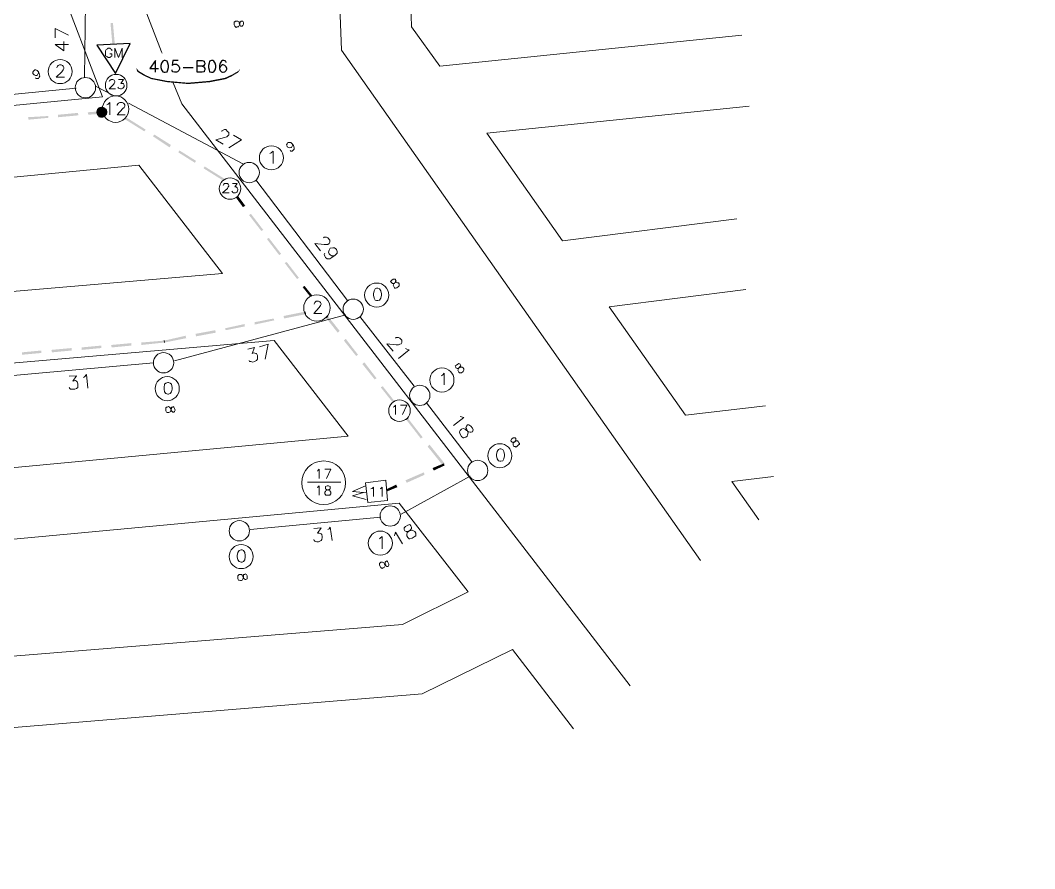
# Model space of a CAD drawing. Header units: millimetres. Extents: x -5 to 817, y 96 to 1062.
# Drawn here: x 269.2 to 405, y 181.3 to 295 of the extents above; entities that cross this region are included whole.
import ezdxf

# ---------------------------------------------------------------- set-up
doc = ezdxf.new("R2010")
doc.units = ezdxf.units.MM
for name, color, linetype, true_color in [('PDF_AERIAL', 8, 'Continuous', 0x808080), ('PDF_FEED', 11, 'Continuous', 0xff7f7f), ('PDF_HCOUNT', 8, 'Continuous', 0x808080), ('PDF_LINEEXT', 73, 'Continuous', 0xa5dd6e), ('PDF_POLENUMBER', 8, 'Continuous', 0x808080), ('PDF_RDBKGRD', 8, 'Continuous', 0x808080), ('PDF_STRAND', 8, 'Continuous', 0x808080)]:
    doc.layers.add(name, color=color, linetype=linetype, true_color=true_color)

msp = doc.modelspace()

# ---------------------------------------------------------------- linework, layer by layer
at = {"layer": 'PDF_AERIAL', "lineweight": 9}
for points in [[(277.83, 287.35), (278.07, 307.22)], [(275.68, 292.96), (273.87, 293.86), (273.87, 292.63)], [(275.68, 291.72), (273.87, 291.72), (275.02, 290.89), (275.02, 292.13)], [(276.67, 285.86), (250.29, 283.31)], [(281.7, 284.88), (279.39, 286.11)], [(299.1, 275.72), (283.68, 283.89)], [(296.21, 280.09), (296.21, 280.18), (296.38, 280.26), (296.54, 280.34), (296.71, 280.34), (296.95, 280.09), (297.12, 279.93), (297.12, 279.85), (297.12, 279.6), (297.04, 279.52), (296.87, 279.35), (296.54, 279.27), (295.39, 278.94), (296.38, 278.36)], [(297.12, 277.87), (298.85, 278.94), (297.78, 279.6)], [(313.03, 257.42), (300.75, 273.58)], [(309.82, 265.83), (309.9, 265.91), (310.06, 265.91), (310.23, 265.91), (310.39, 265.83), (310.64, 265.5), (310.64, 265.34), (310.64, 265.25), (310.56, 265.09), (310.39, 264.92), (310.23, 264.92), (309.9, 264.92), (308.66, 265.09), (309.4, 264.1)], [(311.38, 263.52), (311.13, 263.44), (310.89, 263.44), (310.64, 263.6), (310.56, 263.69), (310.48, 263.93), (310.56, 264.18), (310.72, 264.43), (311.05, 264.51), (311.3, 264.51), (311.46, 264.35), (311.55, 264.26), (311.63, 264.02), (311.63, 263.77), (311.38, 263.52), (311.05, 263.27), (310.64, 263.03), (310.31, 263.03), (310.06, 263.19), (309.98, 263.36), (309.9, 263.6), (309.98, 263.77)], [(289.86, 249.34), (312.78, 255.52)], [(314.68, 255.28), (321.94, 245.96)], [(301.98, 249.59), (302.4, 251.57), (301.24, 251.24)], [(319.46, 252.39), (319.54, 252.47), (319.79, 252.47), (319.87, 252.47), (320.04, 252.39), (320.29, 252.14), (320.29, 251.98), (320.29, 251.81), (320.2, 251.65), (320.04, 251.57), (319.87, 251.48), (319.54, 251.48), (318.31, 251.65), (319.13, 250.66)], [(299.67, 250.91), (300.58, 251.15), (300.25, 250.33), (300.5, 250.41), (300.75, 250.33), (300.83, 250.33), (300.99, 250.08), (300.99, 249.92), (300.99, 249.59), (300.83, 249.42), (300.58, 249.26), (300.33, 249.18), (300.09, 249.26), (299.92, 249.26), (299.84, 249.42)], [(320.78, 250.99), (320.95, 250.91), (321.28, 250.82), (319.87, 249.67)], [(265.21, 247.11), (287.06, 249.09)], [(275.76, 247.28), (276.75, 247.36), (276.26, 246.62), (276.59, 246.7), (276.75, 246.62), (276.84, 246.54), (276.92, 246.29), (276.92, 246.13), (276.92, 245.8), (276.75, 245.63), (276.51, 245.55), (276.26, 245.55), (275.93, 245.55), (275.85, 245.63), (275.76, 245.8)], [(277.66, 247.11), (277.83, 247.2), (278.07, 247.53), (278.24, 245.71)], [(323.58, 243.73), (329.69, 235.82)], [(328.12, 241.92), (328.28, 241.84), (328.61, 241.76), (327.21, 240.68)], [(329.44, 233.92), (320.2, 228.81)], [(317.48, 228.4), (300, 226.75)], [(308.5, 226.91), (309.49, 227), (308.99, 226.26), (309.24, 226.26), (309.49, 226.17), (309.57, 226.09), (309.65, 225.84), (309.65, 225.68), (309.57, 225.43), (309.49, 225.27), (309.16, 225.1), (308.91, 225.1), (308.66, 225.18), (308.58, 225.27), (308.5, 225.43)], [(310.39, 226.75), (310.56, 226.83), (310.72, 227.08), (310.97, 225.27)], [(319.3, 225.93), (319.38, 226.09), (319.46, 226.42), (320.37, 224.85)]]:
    msp.add_lwpolyline(points, dxfattribs=at)
for points in [[(329.52, 240.6), (329.27, 240.77), (329.11, 240.77), (328.94, 240.6), (328.86, 240.44), (328.94, 240.27), (329.11, 239.94), (329.19, 239.69), (329.11, 239.45), (329.03, 239.28), (328.86, 239.12), (328.61, 239.03), (328.53, 239.03), (328.28, 239.2), (328.12, 239.53), (328.04, 239.78), (328.04, 239.86), (328.12, 240.02), (328.28, 240.19), (328.53, 240.27), (328.78, 240.19), (328.94, 240.02), (329.27, 239.86), (329.44, 239.78), (329.6, 239.78), (329.77, 239.86), (329.85, 240.11), (329.77, 240.35)], [(320.78, 227.16), (320.62, 227), (320.62, 226.75), (320.7, 226.59), (320.86, 226.5), (321.03, 226.5), (321.36, 226.59), (321.69, 226.67), (321.85, 226.59), (322.02, 226.5), (322.18, 226.26), (322.18, 226.01), (322.18, 225.93), (321.94, 225.76), (321.69, 225.6), (321.36, 225.51), (321.28, 225.51), (321.11, 225.68), (320.95, 225.93), (320.95, 226.09), (321.03, 226.34), (321.19, 226.5), (321.52, 226.75), (321.61, 226.91), (321.61, 227.08), (321.52, 227.24), (321.36, 227.41), (321.11, 227.33)]]:
    msp.add_lwpolyline(points, close=True, dxfattribs=at)
at = {"layer": 'PDF_FEED', "color": 7, "lineweight": 9}
for points in [[(281.45, 290.89), (281.45, 291.06), (281.29, 291.14), (281.21, 291.22), (280.96, 291.22), (280.88, 291.14), (280.71, 291.06), (280.63, 290.89), (280.63, 290.73), (280.63, 290.48), (280.63, 290.23), (280.71, 290.15), (280.88, 290.07), (280.96, 289.99), (281.21, 289.99), (281.29, 290.07), (281.45, 290.15), (281.45, 290.23), (281.45, 290.48), (281.21, 290.48)], [(281.87, 289.99), (281.87, 291.22), (282.36, 289.99), (282.86, 291.22), (282.86, 289.99)], [(281.12, 286.77), (281.21, 286.94), (281.29, 286.94), (281.37, 287.02), (281.62, 287.02), (281.78, 286.94), (281.87, 286.77), (281.87, 286.69), (281.78, 286.52), (281.7, 286.36), (281.12, 285.78), (281.95, 285.78)], [(282.36, 287.02), (283.02, 287.02), (282.69, 286.52), (282.86, 286.52), (283.02, 286.52), (283.02, 286.44), (283.1, 286.28), (283.1, 286.11), (283.02, 285.95), (282.94, 285.86), (282.77, 285.78), (282.61, 285.78), (282.36, 285.86), (282.28, 286.03)], [(296.38, 272.84), (296.46, 273), (296.54, 273.09), (296.62, 273.09), (296.87, 273.09), (296.95, 273.09), (297.04, 273), (297.12, 272.84), (297.12, 272.76), (297.04, 272.67), (296.95, 272.43), (296.29, 271.85), (297.2, 271.85)], [(297.61, 273.09), (298.27, 273.09), (297.94, 272.67), (298.11, 272.67), (298.19, 272.59), (298.27, 272.51), (298.36, 272.34), (298.36, 272.26), (298.27, 272.01), (298.19, 271.93), (298.03, 271.85), (297.78, 271.85), (297.61, 271.93), (297.61, 272.01), (297.53, 272.1)], [(319.13, 243.16), (319.3, 243.24), (319.46, 243.4), (319.46, 242.17)], [(320.37, 242.17), (320.95, 243.4), (320.12, 243.4)], [(308.99, 234.58), (309.07, 234.66), (309.24, 234.83), (309.24, 233.59)], [(310.23, 233.59), (310.81, 234.83), (309.98, 234.83)], [(308.99, 232.36), (309.07, 232.44), (309.24, 232.6), (309.24, 231.37)], [(316.16, 232.19), (316.33, 232.27), (316.49, 232.44), (316.49, 231.2)], [(317.4, 232.19), (317.48, 232.27), (317.65, 232.44), (317.65, 231.2)]]:
    msp.add_lwpolyline(points, dxfattribs=at)
at = {"layer": 'PDF_FEED', "lineweight": 20}
for points in [[(281.54, 287.76), (281.54, 287.76)], [(283.43, 286.94), (283.43, 286.94)], [(280.71, 285.86), (280.71, 285.86)], [(280.79, 283.64), (280.96, 283.72), (281.21, 283.97), (281.21, 282.32)], [(282.2, 283.56), (282.2, 283.64), (282.28, 283.8), (282.36, 283.89), (282.53, 283.97), (282.86, 283.97), (283.02, 283.89), (283.1, 283.8), (283.19, 283.64), (283.19, 283.47), (283.1, 283.31), (282.94, 283.14), (282.2, 282.32), (283.27, 282.32)], [(282.61, 285.04), (282.61, 285.04)], [(296.46, 273.66), (296.46, 273.66)], [(298.52, 273.33), (298.52, 273.33)], [(296.21, 271.6), (296.21, 271.6)], [(298.27, 271.27), (298.27, 271.27)], [(308.58, 256.93), (308.58, 257.01), (308.66, 257.17), (308.74, 257.26), (308.83, 257.34), (309.16, 257.34), (309.32, 257.26), (309.4, 257.17), (309.49, 257.01), (309.49, 256.93), (309.4, 256.76), (309.24, 256.51), (308.5, 255.69), (309.57, 255.69)], [(319.13, 243.9), (319.13, 243.9)], [(321.19, 243.65), (321.19, 243.65)], [(318.88, 241.84), (318.88, 241.84)], [(320.95, 241.59), (320.95, 241.59)], [(307.67, 233.1), (312.12, 233.1)], [(315.42, 232.6), (313.69, 231.86), (315.17, 231.7), (313.69, 231.28), (315.5, 230.79)], [(316.74, 233.18), (316.74, 233.18)], [(315.17, 231.7), (315.5, 231.78)], [(315.59, 231.7), (315.59, 231.7)], [(318.23, 231.94), (318.23, 231.94)], [(317.07, 230.54), (317.07, 230.54)]]:
    msp.add_lwpolyline(points, dxfattribs=at)
at = {"layer": 'PDF_FEED', "lineweight": 0}
for points in [[(280.3, 282.81), (280.3, 282.48)], [(283.19, 281.74), (283.35, 281.99)], [(308.25, 258.16), (308, 258)], [(307.34, 255.94), (307.42, 255.61)], [(310.15, 255.11), (310.39, 255.36)], [(288.46, 252.06), (288.54, 251.81)], [(320.86, 241.51), (321.11, 241.67)], [(325.81, 235.57), (325.98, 235.32)]]:
    msp.add_lwpolyline(points, dxfattribs=at)
at = {"layer": 'PDF_FEED', "color": 7, "lineweight": 9}
msp.add_lwpolyline([(310.31, 232.6), (310.06, 232.52), (310.06, 232.44), (310.06, 232.27), (310.06, 232.19), (310.23, 232.11), (310.48, 232.03), (310.64, 232.03), (310.72, 231.86), (310.81, 231.78), (310.81, 231.53), (310.72, 231.45), (310.72, 231.37), (310.48, 231.37), (310.31, 231.37), (310.06, 231.37), (310.06, 231.45), (309.98, 231.53), (309.98, 231.78), (310.06, 231.86), (310.15, 232.03), (310.31, 232.03), (310.56, 232.11), (310.72, 232.19), (310.72, 232.27), (310.72, 232.44), (310.72, 232.52), (310.48, 232.6)], close=True, dxfattribs=at)
at = {"layer": 'PDF_FEED', "lineweight": 20}
msp.add_lwpolyline([(315.42, 233.02), (315.75, 230.38), (318.39, 230.63), (318.14, 233.35)], close=True, dxfattribs=at)
for centre, radius in [((282.05, 286.28), 1.44), ((281.97, 283.07), 1.77), ((297.3, 272.43), 1.44), ((308.93, 256.44), 1.77), ((319.98, 242.67), 1.44), ((309.84, 233.02), 2.93)]:
    msp.add_circle(centre, radius, dxfattribs=at)
at = {"layer": 'PDF_FEED', "transparency": 33554559}
for points in [[(281.54, 291.72), (281.87, 291.72), (281.29, 294.6)], [(281.87, 291.72), (281.29, 294.6), (281.62, 294.6)], [(274.28, 282.32), (274.28, 281.99), (276.92, 282.57)], [(274.28, 281.99), (276.92, 282.57), (277, 282.24)], [(278.24, 282.65), (278.32, 282.32), (280.3, 282.81)], [(278.32, 282.32), (280.3, 282.81), (280.3, 282.48)], [(280.13, 282.65), (279.48, 283.06), (279.39, 282.65)], [(279.39, 282.65), (279.48, 282.32), (280.13, 282.65)], [(279.72, 283.31), (280.13, 282.65), (279.48, 283.06)], [(279.48, 282.32), (280.13, 282.65), (279.72, 281.99)], [(280.13, 283.39), (279.72, 283.31), (280.13, 282.65)], [(280.13, 282.65), (279.72, 281.99), (280.13, 281.91)], [(280.13, 282.65), (280.46, 283.31), (280.13, 283.39)], [(280.79, 283.06), (280.13, 282.65), (280.46, 283.31)], [(280.88, 282.65), (280.79, 283.06), (280.13, 282.65)], [(280.13, 281.91), (280.46, 281.99), (280.13, 282.65)], [(280.46, 281.99), (280.13, 282.65), (280.79, 282.32)], [(280.13, 282.65), (280.79, 282.32), (280.88, 282.65)], [(270.24, 281.99), (270.32, 281.66), (272.96, 282.15)], [(270.32, 281.66), (272.96, 282.15), (272.96, 281.91)], [(285.99, 280.34), (283.19, 281.74), (283.35, 281.99)], [(285.82, 280.09), (285.99, 280.34), (283.19, 281.74)], [(289.37, 278.28), (286.98, 279.43), (287.14, 279.68)], [(289.2, 277.95), (289.37, 278.28), (286.98, 279.43)], [(292.75, 276.14), (290.36, 277.29), (290.52, 277.54)], [(292.58, 275.89), (292.75, 276.14), (290.36, 277.29)], [(296.54, 273.75), (293.74, 275.15), (293.9, 275.39)], [(296.38, 273.5), (296.54, 273.75), (293.74, 275.15)], [(298.36, 271.44), (298.11, 271.19), (299.34, 270.12)], [(298.11, 271.19), (299.34, 270.12), (299.02, 269.95)], [(300.09, 269.05), (299.84, 268.88), (301.74, 266.9)], [(299.84, 268.88), (301.74, 266.9), (301.49, 266.74)], [(302.48, 265.83), (302.23, 265.67), (304.13, 263.69)], [(302.23, 265.67), (304.13, 263.69), (303.88, 263.52)], [(304.87, 262.61), (304.62, 262.45), (306.52, 260.47)], [(304.62, 262.45), (306.52, 260.47), (306.27, 260.31)], [(307.26, 259.4), (307.01, 259.23), (308.25, 258.16)], [(307.01, 259.23), (308.25, 258.16), (308, 258)], [(304.46, 255.36), (304.54, 255.03), (307.34, 255.94)], [(304.54, 255.03), (307.34, 255.94), (307.42, 255.61)], [(311.96, 253.38), (310.15, 255.11), (310.39, 255.36)], [(296.62, 253.71), (296.71, 253.46), (299.26, 254.29)], [(296.71, 253.46), (299.26, 254.29), (299.26, 253.96)], [(300.58, 254.53), (300.58, 254.21), (303.14, 255.03)], [(300.58, 254.21), (303.14, 255.03), (303.22, 254.78)], [(311.71, 253.13), (311.96, 253.38), (310.15, 255.11)], [(288.46, 252.06), (288.54, 251.81), (291.35, 252.72)], [(288.54, 251.81), (291.35, 252.72), (291.43, 252.39)], [(292.67, 252.97), (292.75, 252.64), (295.31, 253.46)], [(292.75, 252.64), (295.31, 253.46), (295.39, 253.13)], [(277.41, 251.15), (277.41, 250.82), (280.05, 251.4)], [(277.41, 250.82), (280.05, 251.4), (280.05, 251.07)], [(281.37, 251.48), (281.45, 251.15), (284.09, 251.73)], [(281.45, 251.15), (284.09, 251.73), (284.09, 251.4)], [(285.41, 251.81), (285.41, 251.48), (288.46, 252.06)], [(285.41, 251.48), (288.46, 252.06), (288.54, 251.81)], [(314.43, 250.17), (312.54, 252.06), (312.78, 252.31)], [(314.19, 250), (314.43, 250.17), (312.54, 252.06)], [(269.42, 250.49), (269.42, 250.17), (272.05, 250.74)], [(269.42, 250.17), (272.05, 250.74), (272.05, 250.41)], [(273.37, 250.82), (273.46, 250.49), (276.09, 251.07)], [(273.46, 250.49), (276.09, 251.07), (276.09, 250.74)], [(316.91, 247.03), (315.01, 248.93), (315.26, 249.18)], [(316.66, 246.87), (316.91, 247.03), (315.01, 248.93)], [(319.3, 243.98), (317.48, 245.8), (317.73, 245.96)], [(319.05, 243.82), (319.3, 243.98), (317.48, 245.8)], [(323.09, 239.12), (320.86, 241.51), (321.11, 241.67)], [(322.84, 238.95), (323.09, 239.12), (320.86, 241.51)], [(326.06, 235.57), (323.75, 237.88), (324, 238.13)], [(325.81, 235.32), (326.06, 235.57), (323.75, 237.88)], [(324.41, 234.99), (324.57, 234.66), (325.81, 235.57)], [(324.57, 234.66), (325.81, 235.57), (325.98, 235.32)], [(320.78, 233.35), (320.95, 233.02), (323.25, 234.42)], [(320.95, 233.02), (323.25, 234.42), (323.34, 234.09)], [(318.14, 232.11), (318.31, 231.86), (319.54, 232.77)], [(318.31, 231.86), (319.54, 232.77), (319.71, 232.44)]]:
    msp.add_solid(points, dxfattribs=at)
at = {"layer": 'PDF_HCOUNT', "lineweight": 9}
for points in [[(274.12, 288.59), (274.12, 288.67), (274.2, 288.83), (274.28, 288.92), (274.45, 289), (274.69, 289), (274.86, 288.92), (274.94, 288.83), (275.02, 288.67), (275.02, 288.5), (274.94, 288.34), (274.78, 288.09), (274.03, 287.35), (275.11, 287.35)], [(302.64, 277.13), (302.81, 277.21), (303.06, 277.46), (303.06, 275.81)], [(325.56, 247.36), (325.73, 247.44), (325.98, 247.69), (325.98, 246.13)], [(317.32, 225.51), (317.4, 225.6), (317.65, 225.84), (317.65, 224.19)]]:
    msp.add_lwpolyline(points, dxfattribs=at)
for points in [[(316.91, 259.07), (316.74, 258.99), (316.58, 258.74), (316.49, 258.33), (316.49, 258.16), (316.58, 257.75), (316.74, 257.5), (316.91, 257.42), (317.07, 257.42), (317.32, 257.5), (317.48, 257.75), (317.57, 258.16), (317.57, 258.33), (317.48, 258.74), (317.32, 258.99), (317.07, 259.07)], [(288.96, 246.45), (288.71, 246.37), (288.54, 246.21), (288.46, 245.8), (288.46, 245.55), (288.54, 245.22), (288.71, 244.97), (288.96, 244.89), (289.04, 244.89), (289.29, 244.97), (289.45, 245.22), (289.53, 245.55), (289.53, 245.8), (289.45, 246.21), (289.29, 246.37), (289.04, 246.45)], [(333.4, 237.55), (333.23, 237.47), (333.07, 237.22), (332.98, 236.81), (332.98, 236.64), (333.07, 236.23), (333.23, 235.98), (333.4, 235.9), (333.56, 235.9), (333.81, 235.98), (333.97, 236.23), (334.06, 236.64), (334.06, 236.81), (333.97, 237.22), (333.81, 237.47), (333.56, 237.55)], [(298.77, 224.03), (298.52, 223.95), (298.36, 223.7), (298.27, 223.29), (298.27, 223.12), (298.36, 222.71), (298.52, 222.46), (298.77, 222.38), (298.93, 222.38), (299.1, 222.46), (299.26, 222.71), (299.34, 223.12), (299.34, 223.29), (299.26, 223.7), (299.1, 223.95), (298.93, 224.03)]]:
    msp.add_lwpolyline(points, close=True, dxfattribs=at)
for centre in [(274.55, 288.1), (302.83, 276.55), (316.93, 258.17), (288.89, 245.63), (325.67, 246.79), (333.42, 236.65), (317.42, 224.94), (298.79, 223.13)]:
    msp.add_circle(centre, 1.61, dxfattribs=at)
at = {"layer": 'PDF_LINEEXT', "lineweight": 25}
for points in [[(283.93, 291.88), (279.48, 291.64), (281.95, 287.84)], [(288.46, 289.57), (288.3, 289.49), (288.13, 289.25), (288.05, 288.92), (288.05, 288.67), (288.13, 288.34), (288.3, 288.09), (288.46, 288.01), (288.63, 288.01), (288.87, 288.09), (288.96, 288.34), (289.04, 288.67), (289.04, 288.92), (288.96, 289.25), (288.87, 289.49), (288.63, 289.57)], [(294.81, 289.57), (294.56, 289.49), (294.48, 289.25), (294.4, 288.92), (294.4, 288.67), (294.48, 288.34), (294.56, 288.09), (294.81, 288.01), (294.98, 288.01), (295.14, 288.09), (295.31, 288.34), (295.39, 288.67), (295.39, 288.92), (295.31, 289.25), (295.14, 289.49), (294.98, 289.57)]]:
    msp.add_lwpolyline(points, close=True, dxfattribs=at)
at = {"layer": 'PDF_LINEEXT', "lineweight": 0}
msp.add_lwpolyline([(284.79, 288.38, 0.184, 0.184, 0), (285.04, 288.09, 0.184, 0.184, 0), (285.86, 287.6, 0.162, 0.162, 0), (286.77, 287.18, 0.164, 0.164, 0), (288.87, 286.77, 0.164, 0.164, 0), (291.68, 286.52, 0.177, 0.177, 0), (294.56, 286.77, 0.184, 0.184, 0), (296.67, 287.18, 0.184, 0.184, 0), (297.57, 287.6, 0.162, 0.162, 0), (298.4, 288.09, 0.0808, 0.0808, 0), (298.6, 288.38, 0, 0, 0), (298.69, 288.75, 0, 0, 0), (298.6, 289.16, 0, 0, 0), (298.4, 289.45, 0, 0, 0), (297.57, 289.99, 0, 0, 0), (296.67, 290.36, 0, 0, 0), (294.56, 290.81, 0, 0, 0), (291.68, 291.02, 0, 0, 0), (288.87, 290.81, 0, 0, 0), (286.77, 290.36, 0, 0, 0), (285.86, 289.99, 0, 0, 0), (285.04, 289.45, 0, 0, 0), (284.79, 289.16, 0, 0, 0), (284.71, 288.75, 0, 0, 0)], format="xyseb", close=True, dxfattribs=at)
at = {"layer": 'PDF_LINEEXT', "lineweight": 25}
for points in [[(287.31, 288.01), (287.31, 289.57), (286.57, 288.5), (287.72, 288.5)], [(290.36, 289.57), (289.62, 289.57), (289.53, 288.92), (289.62, 289), (289.86, 289.08), (290.11, 289.08), (290.28, 289), (290.44, 288.83), (290.52, 288.59), (290.52, 288.42), (290.44, 288.26), (290.28, 288.09), (290.11, 288.01), (289.86, 288.01), (289.62, 288.09), (289.53, 288.17), (289.53, 288.34)], [(293.57, 288.83), (293.82, 288.75), (293.82, 288.67), (293.9, 288.5), (293.9, 288.34), (293.82, 288.17), (293.82, 288.09), (293.57, 288.01), (292.91, 288.01), (292.91, 289.57), (293.57, 289.57), (293.82, 289.49), (293.82, 289.41), (293.9, 289.25), (293.9, 289.08), (293.82, 289), (293.82, 288.92), (293.57, 288.83), (292.91, 288.83)], [(296.79, 289.33), (296.71, 289.49), (296.46, 289.57), (296.29, 289.57), (296.13, 289.49), (295.96, 289.25), (295.88, 288.92), (295.88, 288.5), (295.96, 288.26), (296.13, 288.09), (296.29, 288.01), (296.38, 288.01), (296.62, 288.09), (296.79, 288.26), (296.87, 288.42), (296.87, 288.5), (296.79, 288.75), (296.62, 288.92), (296.38, 289), (296.29, 289), (296.13, 288.92), (295.96, 288.75), (295.88, 288.5)], [(291.02, 288.67), (292.34, 288.67)]]:
    msp.add_lwpolyline(points, dxfattribs=at)
at = {"layer": 'PDF_POLENUMBER', "lineweight": 9}
for points in [[(299.1, 294.69), (299.02, 294.85), (298.85, 294.85), (298.77, 294.85), (298.69, 294.77), (298.6, 294.69), (298.6, 294.44), (298.52, 294.27), (298.44, 294.11), (298.27, 294.11), (298.11, 294.03), (298.03, 294.11), (297.94, 294.19), (297.86, 294.36), (297.86, 294.52), (297.86, 294.77), (297.94, 294.77), (298.03, 294.85), (298.19, 294.85), (298.36, 294.85), (298.52, 294.77), (298.52, 294.6), (298.6, 294.36), (298.69, 294.19), (298.85, 294.19), (298.93, 294.19), (299.02, 294.27), (299.1, 294.44)], [(318.97, 260.14), (318.8, 259.98), (318.88, 259.89), (318.97, 259.81), (319.05, 259.73), (319.13, 259.73), (319.38, 259.81), (319.54, 259.89), (319.71, 259.81), (319.87, 259.81), (319.96, 259.65), (319.96, 259.48), (319.96, 259.4), (319.87, 259.32), (319.63, 259.15), (319.46, 259.07), (319.38, 259.07), (319.3, 259.15), (319.21, 259.32), (319.13, 259.48), (319.21, 259.65), (319.3, 259.73), (319.46, 259.98), (319.54, 260.06), (319.46, 260.14), (319.46, 260.31), (319.3, 260.31), (319.13, 260.31)], [(327.62, 248.76), (327.46, 248.68), (327.54, 248.52), (327.54, 248.43), (327.71, 248.35), (327.79, 248.35), (328.04, 248.43), (328.2, 248.52), (328.37, 248.52), (328.53, 248.43), (328.61, 248.27), (328.61, 248.19), (328.61, 248.1), (328.53, 247.94), (328.28, 247.77), (328.12, 247.77), (328.04, 247.77), (327.95, 247.86), (327.87, 247.94), (327.79, 248.1), (327.87, 248.27), (327.95, 248.43), (328.12, 248.6), (328.2, 248.68), (328.12, 248.85), (328.12, 248.93), (327.95, 249.01), (327.79, 248.93)], [(289.86, 242.99), (289.78, 243.16), (289.7, 243.24), (289.62, 243.16), (289.45, 243.16), (289.45, 242.99), (289.37, 242.74), (289.37, 242.58), (289.2, 242.5), (289.12, 242.42), (288.96, 242.42), (288.87, 242.42), (288.79, 242.5), (288.71, 242.66), (288.71, 242.91), (288.71, 243.07), (288.79, 243.16), (288.87, 243.16), (289.04, 243.24), (289.2, 243.16), (289.29, 243.07), (289.37, 242.91), (289.45, 242.66), (289.53, 242.58), (289.62, 242.5), (289.78, 242.5), (289.86, 242.58), (289.95, 242.74)], [(334.96, 238.87), (334.88, 238.7), (334.88, 238.62), (334.96, 238.54), (335.04, 238.46), (335.21, 238.46), (335.46, 238.54), (335.62, 238.62), (335.79, 238.62), (335.87, 238.54), (335.95, 238.38), (336.03, 238.29), (336.03, 238.21), (335.87, 238.05), (335.7, 237.88), (335.54, 237.8), (335.46, 237.88), (335.29, 237.88), (335.21, 238.05), (335.21, 238.21), (335.21, 238.38), (335.37, 238.46), (335.54, 238.7), (335.54, 238.79), (335.54, 238.95), (335.46, 239.03), (335.37, 239.03), (335.21, 239.03)], [(318.47, 222.3), (318.39, 222.46), (318.31, 222.55), (318.14, 222.46), (318.06, 222.38), (318.06, 222.3), (318.06, 222.05), (318.06, 221.89), (317.98, 221.72), (317.81, 221.64), (317.65, 221.56), (317.57, 221.64), (317.48, 221.64), (317.4, 221.8), (317.32, 222.05), (317.32, 222.22), (317.4, 222.3), (317.48, 222.38), (317.65, 222.38), (317.73, 222.38), (317.9, 222.3), (317.98, 222.13), (318.14, 221.97), (318.23, 221.8), (318.31, 221.8), (318.47, 221.8), (318.56, 221.97), (318.56, 222.13)], [(299.59, 220.57), (299.51, 220.73), (299.34, 220.81), (299.26, 220.73), (299.1, 220.73), (299.1, 220.57), (299.1, 220.32), (299.02, 220.15), (298.93, 219.99), (298.85, 219.91), (298.69, 219.91), (298.52, 219.99), (298.44, 219.99), (298.36, 220.15), (298.36, 220.4), (298.36, 220.57), (298.44, 220.65), (298.52, 220.73), (298.69, 220.73), (298.85, 220.73), (298.93, 220.65), (299.02, 220.48), (299.1, 220.24), (299.18, 220.15), (299.34, 220.07), (299.43, 220.07), (299.59, 220.15), (299.59, 220.32)]]:
    msp.add_lwpolyline(points, close=True, dxfattribs=at)
for points in [[(271.64, 288.09), (271.64, 287.93), (271.56, 287.76), (271.48, 287.6), (271.4, 287.6), (271.23, 287.6), (271.07, 287.68), (270.9, 287.84), (270.9, 288.01), (270.98, 288.17), (271.15, 288.34), (271.31, 288.34), (271.48, 288.26), (271.64, 288.09), (271.73, 287.84), (271.81, 287.51), (271.73, 287.35), (271.64, 287.18), (271.48, 287.18), (271.31, 287.18), (271.23, 287.27)], [(305.61, 278.44), (305.69, 278.28), (305.61, 278.11), (305.53, 277.95), (305.45, 277.95), (305.28, 277.87), (305.12, 277.95), (304.95, 278.03), (304.95, 278.11), (304.87, 278.28), (304.95, 278.44), (305.03, 278.61), (305.12, 278.61), (305.28, 278.61), (305.45, 278.61), (305.61, 278.44), (305.78, 278.2), (305.86, 277.87), (305.86, 277.7), (305.69, 277.54), (305.61, 277.46), (305.45, 277.46), (305.36, 277.54)]]:
    msp.add_lwpolyline(points, dxfattribs=at)
at = {"layer": 'PDF_RDBKGRD', "lineweight": 0}
for points in [[(365.8, 292.96), (325.4, 288.83), (321.61, 294.11), (321.28, 304.75), (364.4, 308.87), (432.74, 294.52), (433.57, 198.97)], [(288.21, 290.56), (288.13, 290.73), (284.09, 301.2), (311.71, 303.84), (312.21, 290.98), (360.27, 222.63)], [(289.7, 286.61), (290.85, 283.8), (350.87, 205.81)], [(366.79, 283.47), (331.66, 279.85), (341.81, 265.42), (365.14, 268.39)], [(366.37, 258.9), (348.07, 256.6), (358.29, 242.09), (369.01, 243.32)], [(370.08, 233.84), (364.48, 233.18), (368.11, 228.07)], [(244.27, 182.15), (233.96, 181.32), (229.92, 197.07), (323.01, 204.74), (335.13, 210.67), (343.29, 200.04)]]:
    msp.add_lwpolyline(points, dxfattribs=at)
for points in [[(280.22, 284.71), (209.48, 277.87), (205.44, 293.7), (274.28, 300.29)], [(296.29, 261.05), (285.08, 275.56), (211.87, 268.55), (215.5, 254.12)], [(313.11, 239.28), (221.43, 230.63), (217.89, 244.72), (303.22, 252.06)], [(227.53, 206.47), (223.82, 221.31), (319.96, 230.3), (329.19, 218.42), (320.37, 214.05)]]:
    msp.add_lwpolyline(points, close=True, dxfattribs=at)
at = {"layer": 'PDF_STRAND', "lineweight": 9}
for points in [[(277.83, 287.35), (277.83, 287.35)], [(277.83, 287.35), (277.83, 287.35)], [(276.67, 285.86), (276.67, 285.86)], [(276.67, 285.86), (276.67, 285.86)], [(276.67, 285.86), (276.67, 285.86)], [(279.39, 286.11), (279.39, 286.11)], [(279.39, 286.11), (279.39, 286.11)], [(278.16, 284.63), (278.16, 284.63)], [(278.16, 284.63), (278.16, 284.63)], [(278.16, 284.63), (278.16, 284.63)], [(299.1, 275.72), (299.1, 275.72)], [(299.1, 275.72), (299.1, 275.72)], [(300.99, 275.48), (300.99, 275.48)], [(300.99, 275.48), (300.99, 275.48)], [(300.99, 275.48), (300.99, 275.48)], [(298.77, 273.83), (298.77, 273.83)], [(298.77, 273.83), (298.77, 273.83)], [(300.75, 273.58), (300.75, 273.58)], [(300.75, 273.58), (300.75, 273.58)], [(300.75, 273.58), (300.75, 273.58)], [(313.03, 257.42), (313.03, 257.42)], [(313.03, 257.42), (313.03, 257.42)], [(314.93, 257.17), (314.93, 257.17)], [(314.93, 257.17), (314.93, 257.17)], [(314.93, 257.17), (314.93, 257.17)], [(312.78, 255.52), (312.78, 255.52)], [(312.78, 255.52), (312.78, 255.52)], [(314.68, 255.28), (314.68, 255.28)], [(314.68, 255.28), (314.68, 255.28)], [(314.68, 255.28), (314.68, 255.28)], [(288.3, 250.58), (288.3, 250.58)], [(288.3, 250.58), (288.3, 250.58)], [(287.06, 249.09), (287.06, 249.09)], [(287.06, 249.09), (287.06, 249.09)], [(287.06, 249.09), (287.06, 249.09)], [(289.86, 249.34), (289.86, 249.34)], [(289.86, 249.34), (289.86, 249.34)], [(288.54, 247.86), (288.54, 247.86)], [(288.54, 247.86), (288.54, 247.86)], [(288.54, 247.86), (288.54, 247.86)], [(321.94, 245.96), (321.94, 245.96)], [(321.94, 245.96), (321.94, 245.96)], [(321.94, 245.96), (321.94, 245.96)], [(323.91, 245.63), (323.91, 245.63)], [(323.91, 245.63), (323.91, 245.63)], [(321.69, 243.98), (321.69, 243.98)], [(321.69, 243.98), (321.69, 243.98)], [(321.69, 243.98), (321.69, 243.98)], [(323.58, 243.73), (323.58, 243.73)], [(323.58, 243.73), (323.58, 243.73)], [(329.69, 235.82), (329.69, 235.82)], [(329.69, 235.82), (329.69, 235.82)], [(329.69, 235.82), (329.69, 235.82)], [(331.66, 235.57), (331.66, 235.57)], [(331.66, 235.57), (331.66, 235.57)], [(329.44, 233.92), (329.44, 233.92)], [(329.44, 233.92), (329.44, 233.92)], [(329.44, 233.92), (329.44, 233.92)], [(331.42, 233.68), (331.42, 233.68)], [(331.42, 233.68), (331.42, 233.68)], [(318.64, 229.97), (318.64, 229.97)], [(318.64, 229.97), (318.64, 229.97)], [(318.64, 229.97), (318.64, 229.97)], [(317.48, 228.4), (317.48, 228.4)], [(317.48, 228.4), (317.48, 228.4)], [(320.2, 228.81), (320.2, 228.81)], [(320.2, 228.81), (320.2, 228.81)], [(320.2, 228.81), (320.2, 228.81)], [(298.52, 227.99), (298.52, 227.99)], [(298.52, 227.99), (298.52, 227.99)], [(298.52, 227.99), (298.52, 227.99)], [(319.05, 227.24), (319.05, 227.24)], [(319.05, 227.24), (319.05, 227.24)], [(297.28, 226.5), (297.28, 226.5)], [(297.28, 226.5), (297.28, 226.5)], [(300, 226.75), (300, 226.75)], [(300, 226.75), (300, 226.75)], [(300, 226.75), (300, 226.75)], [(298.77, 225.27), (298.77, 225.27)], [(298.77, 225.27), (298.77, 225.27)]]:
    msp.add_lwpolyline(points, dxfattribs=at)
for centre in [(277.93, 285.95), (299.86, 274.57), (313.79, 256.27), (288.4, 249.1), (322.7, 244.73), (330.45, 234.67), (318.74, 228.57), (298.54, 226.59)]:
    msp.add_circle(centre, 1.36, dxfattribs=at)

doc.saveas('drawing.dxf')
